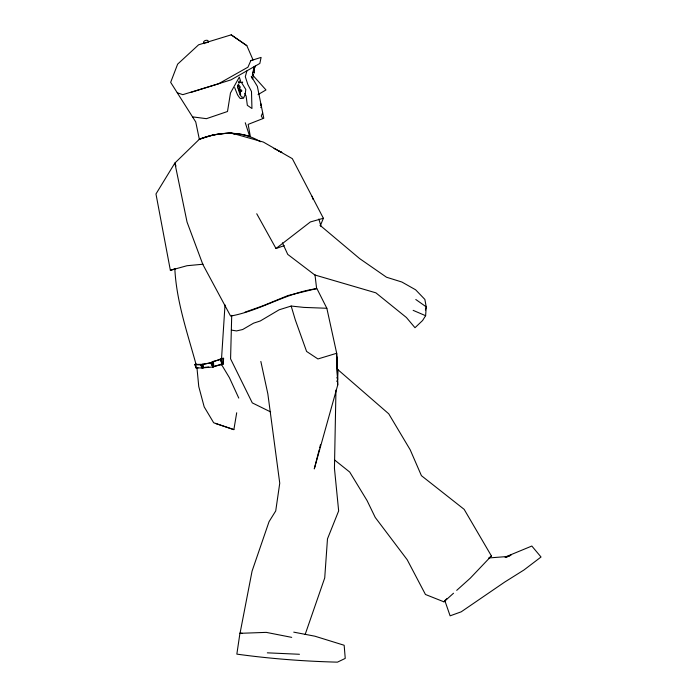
<?xml version="1.0" encoding="UTF-8"?>
<svg xmlns="http://www.w3.org/2000/svg" width="697" height="697" viewBox="0 0 697 697"><rect width="100%" height="100%" fill="white"/><g stroke="black" fill="none" stroke-linecap="round" stroke-linejoin="round"><path stroke-width="1.05" d="M335.954 390.085L334.447 468.358L338.655 510.91L327.477 538.877L324.724 577.918L305.147 634.505M231.718 315.34L230.576 358.842L252.297 402.892L270.628 411.918M336.668 363.259L336.686 353.274L326.841 308.274L316.882 288.523L288.027 295.519L262.621 305.913L245.013 312.169M336.825 368.086L338.08 369.819L337.609 379.517L336.843 381.538M203.655 367.772L202.226 368.173L200.649 365.106L202.705 364.174L203.655 367.772L212.925 366.997L221.977 364.209L222.308 358.476L210.677 362.675L201.084 364.888L195.003 364.723L195.935 367.894L202.661 367.955L203.646 367.432L202.078 364.365L195.073 364.4L196.005 367.563M238.775 398.1L229.435 377.739L221.219 364.052L223.258 364.052L223.598 358.31L221.559 358.31L225.018 304.92M282.424 242.826L287.739 254.388L314.765 274.958L375.866 292.827L406.412 317.51L414.994 327.721L422.591 320.515L425.623 315.706L426.224 306.854L424.865 299.414L415.621 289.795L401.873 282.024L386.513 277.232L359.582 258.552L320.08 225.323M253.778 66.947L253.351 70.833L255.067 66.293M239.96 633.129L236.849 654.126C270.192 658.709 303.831 661.296 337.461 662.15L345.242 658.404L344.161 645.265L314.878 636.195L293.742 632.144M215.356 423.428L233.87 429.622L236.701 412.772M242.138 633.259L240.029 633.32L252.061 571.148L269.051 521.661L275.724 510.936L279.75 483.195L267.84 393.849L260.844 361.438M252.619 78.822L253.29 75.572L252.514 73.29L255.25 66.171M319.13 449.94L314.286 468.907L337.731 384.997L336.86 356.855L337.609 379.517L336.947 377.46M319.67 447.831L320.472 444.677M425.388 310.008L426.224 306.854L415.795 299.492M246.886 70.998L245.3 76.687L247.81 84.415L251.495 91.49L251.948 108.497L247.339 105.334L246.137 96.16L244.778 93.442M320.332 225.732L323.382 218.274L292.322 158.655L263.344 142.057L230.533 132.77L213.308 134.87L199.342 139.269L174.869 163.054L155.971 193.966L170.364 270.323L187.023 265.714L203.088 264.215M191.004 92.379L231.047 79.85L259.842 63.444L261.096 57.398L250.824 60.639L247.94 67.2L218.457 83.814L182.78 94.661L177.256 92.753M253.333 75.363L252.514 73.29L254.414 70.17M334.482 459.907L349.728 472.069L367.084 500.612L375.239 517.444L407.205 559.752L425.449 594.48L443.945 601.833L446.855 598.627M338.08 369.819L388.743 413.818L410.193 449.792L421.424 475.676L464.141 509.333L491.411 555.953L470.266 578.188L456.701 590.368M256.74 213.752L276.003 248.515L310.357 221.96L323.382 218.274M443.945 601.833L453.512 593.234M489.764 557.365L491.411 555.953M238.818 82.943L239.846 82.246L238.783 82.647M220.627 359.478L212.672 361.586L212.907 366.648L222.029 364.156L220.627 359.478L219.816 359.364L222.308 358.476M258.021 94.626L265.975 89.939L252.366 74.753M212.925 366.997L210.686 363.024L212.672 361.586M204.352 43.51L205.031 43.179M223.023 358.615L223.598 358.31M195.003 364.723L195.996 364.2C187.406 332.905 176.446 301.4 174.842 268.815M195.073 364.4L195.935 363.973M220.897 365.001L222.752 364.104L221.219 364.052L222.029 364.156M506.092 557.295L510.962 555.195L505.238 557.373M505.203 557.051L531.828 546.039L541.029 557.008L523.961 569.989L504.645 582.108L461.205 611.827L450.114 615.834L444.747 600.37M238.574 81.488L239.637 81.087M239.219 82.795L240.282 82.403M241.624 82.534L242.687 82.141L241.659 82.795L245.797 89.46L245.135 94.626L243.471 98.268L240.317 98.521L239.446 97.597L237.538 94.836L234.671 87.622M276.003 248.515L284.219 245.64M170.364 270.323L175.165 268.746M260.722 107.599L261.497 107.347L260.722 103.626M250.824 60.639L253.055 59.959L246.834 45.645L231.195 34.85L198.593 44.808L177.63 64.15L170.66 82.351L195.752 121.966L199.342 139.269C218.875 131.411 241.998 130.365 260.382 141.718M206.059 42.796L207.14 42.482M326.841 308.274L303.875 307.403L291.172 306.044L279.14 309.799L260.269 320.977L253.569 323.164L242.678 329.515L236.518 330.927L231.334 330.09M199.342 139.269C215.451 133.162 232.99 130.992 249.674 136.377M210.686 363.024L202.705 364.174M204.674 367.345L208.795 366.997M488.623 557.975L508.644 556.415M240.029 633.32L266.245 632.371L291.703 637.363M240.683 91.56L239.934 91.551L240.631 94.313L237.494 87.526L238.243 84.215L240.247 86.994L239.568 89.564L241.685 90.113L241.763 91.107L238.871 91.943M267.326 652.836L299.449 654.274M242.861 97.162L241.72 97.083L239.411 93.947M198.026 367.929L195.866 367.65L195.805 364.061M192.529 116.861L206.425 118.673L227.501 111.503L230.472 92.98L239.315 77.097L240.988 82.246M233.87 429.622L213.665 422.748L204.186 406.865L198.758 386.547L196.92 367.371M230.533 132.77L234.558 134.312M278.817 151.232L281.832 152.39L274.034 148.505M413.147 310.357L425.623 315.706M231.195 34.85L246.834 45.645M237.581 85.67L239.184 87.386L238.505 89.965L240.186 90.174L240.7 91.499M262.481 117.976L261.27 116.016L262.638 112.801M212.907 366.648L212.82 361.848M253.264 71.199L254.309 73.054L254.03 71.059M210.834 362.945L213.064 366.91M201.084 364.888L202.661 367.955M252.366 78.77L251.286 76.287L257.359 86.376L263.788 118.246L248.167 124.38L250.371 136.673M175.966 166.104L174.869 163.054L187.049 222.064L202.862 264.503L230.602 316.072C260.417 310.705 286.336 292.696 316.638 288.689L314.974 274.714M245.266 122.742L249.805 136.769M208.394 42.317C209.231 38.318 201.093 40.853 204.186 43.711M220.574 359.53L221.977 364.209M291.172 306.044L295.293 319.862L306.593 351.445L317.919 358.955L336.686 353.274L337.731 384.997M312.117 196.284L313.04 199.386M318.86 219.024L320.995 226.264M201.285 364.914L202.226 368.173M260.905 104.236L261.105 105.491M213.482 361.691L213.718 366.753M223.162 361.874L223.258 364.052"/></g></svg>
